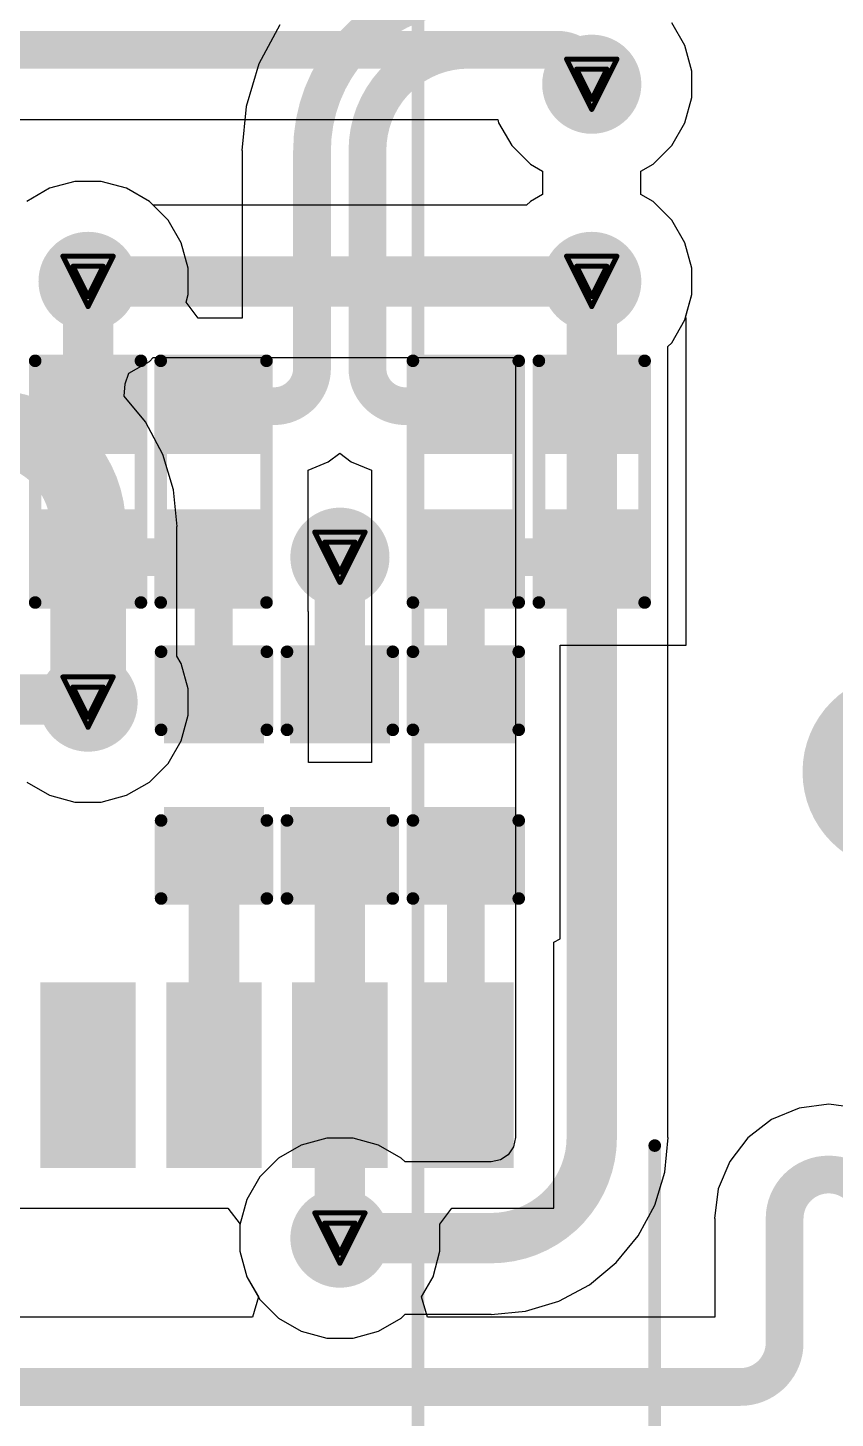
# Model space of a CAD drawing. Header units: inches. Extents: x 0 to 11.4, y 0 to 6.8.
# Drawn here: x 4.102 to 4.423, y 2.558 to 3.111 of the extents above; entities that cross this region are included whole.
import ezdxf

# ---------------------------------------------------------------- set-up
doc = ezdxf.new("R2010")
doc.units = ezdxf.units.IN
doc.header["$MEASUREMENT"] = 0
for name, color, linetype in [('Bottom Layer', 5, 'Continuous'), ('Bottom Overlay', 54, 'Continuous'), ('Bottom Paste', 16, 'Continuous'), ('Bottom Solder', 6, 'Continuous'), ('Drill Drawing', 1, 'Continuous'), ('Multi-Layer', 9, 'Continuous'), ('Top Layer', 1, 'Continuous'), ('Top Overlay', 2, 'Continuous'), ('Top Solder', 216, 'Continuous'), ('Via Holes', 16, 'Continuous')]:
    doc.layers.add(name, color=color, linetype=linetype)

# ---------------------------------------------------------------- blocks, each defined once
blk = doc.blocks.new('H1102NLT_B_2')
at = {"layer": 'Bottom Layer'}
for points in [[(-0.20079, 0.18996), (-0.13504, 0.18996), (-0.13504, 0.16004), (-0.20079, 0.16004)], [(0.20079, 0.16004), (0.13504, 0.16004), (0.13504, 0.18996), (0.20079, 0.18996)], [(-0.20079, 0.13996), (-0.13504, 0.13996), (-0.13504, 0.11004), (-0.20079, 0.11004)], [(0.20079, 0.11004), (0.13504, 0.11004), (0.13504, 0.13996), (0.20079, 0.13996)], [(-0.20079, 0.08996), (-0.13504, 0.08996), (-0.13504, 0.06004), (-0.20079, 0.06004)], [(0.20079, 0.06004), (0.13504, 0.06004), (0.13504, 0.08996), (0.20079, 0.08996)], [(-0.20079, 0.03996), (-0.13504, 0.03996), (-0.13504, 0.01004), (-0.20079, 0.01004)], [(0.20079, 0.01004), (0.13504, 0.01004), (0.13504, 0.03996), (0.20079, 0.03996)], [(-0.20079, -0.01004), (-0.13504, -0.01004), (-0.13504, -0.03996), (-0.20079, -0.03996)], [(0.20079, -0.03996), (0.13504, -0.03996), (0.13504, -0.01004), (0.20079, -0.01004)], [(-0.20079, -0.06004), (-0.13504, -0.06004), (-0.13504, -0.08996), (-0.20079, -0.08996)], [(0.20079, -0.08996), (0.13504, -0.08996), (0.13504, -0.06004), (0.20079, -0.06004)], [(-0.20079, -0.11004), (-0.13504, -0.11004), (-0.13504, -0.13996), (-0.20079, -0.13996)], [(0.20079, -0.13996), (0.13504, -0.13996), (0.13504, -0.11004), (0.20079, -0.11004)], [(-0.20079, -0.16004), (-0.13504, -0.16004), (-0.13504, -0.18996), (-0.20079, -0.18996)], [(0.20079, -0.18996), (0.13504, -0.18996), (0.13504, -0.16004), (0.20079, -0.16004)]]:
    blk.add_hatch(color=5, dxfattribs=at).paths.add_polyline_path(points)
at = {"layer": 'Bottom Overlay'}
blk.add_hatch(color=54, dxfattribs=at).paths.add_polyline_path([(-0.127, -0.193), (-0.095, -0.193), (-0.095, -0.161), (-0.127, -0.161)])
at = {"layer": 'Bottom Paste'}
for points in [[(-0.20079, 0.18996), (-0.13504, 0.18996), (-0.13504, 0.16004), (-0.20079, 0.16004)], [(0.20079, 0.16004), (0.13504, 0.16004), (0.13504, 0.18996), (0.20079, 0.18996)], [(-0.20079, 0.13996), (-0.13504, 0.13996), (-0.13504, 0.11004), (-0.20079, 0.11004)], [(0.20079, 0.11004), (0.13504, 0.11004), (0.13504, 0.13996), (0.20079, 0.13996)], [(-0.20079, 0.08996), (-0.13504, 0.08996), (-0.13504, 0.06004), (-0.20079, 0.06004)], [(0.20079, 0.06004), (0.13504, 0.06004), (0.13504, 0.08996), (0.20079, 0.08996)], [(-0.20079, 0.03996), (-0.13504, 0.03996), (-0.13504, 0.01004), (-0.20079, 0.01004)], [(0.20079, 0.01004), (0.13504, 0.01004), (0.13504, 0.03996), (0.20079, 0.03996)], [(-0.20079, -0.01004), (-0.13504, -0.01004), (-0.13504, -0.03996), (-0.20079, -0.03996)], [(0.20079, -0.03996), (0.13504, -0.03996), (0.13504, -0.01004), (0.20079, -0.01004)], [(-0.20079, -0.06004), (-0.13504, -0.06004), (-0.13504, -0.08996), (-0.20079, -0.08996)], [(0.20079, -0.08996), (0.13504, -0.08996), (0.13504, -0.06004), (0.20079, -0.06004)], [(-0.20079, -0.11004), (-0.13504, -0.11004), (-0.13504, -0.13996), (-0.20079, -0.13996)], [(0.20079, -0.13996), (0.13504, -0.13996), (0.13504, -0.11004), (0.20079, -0.11004)], [(-0.20079, -0.16004), (-0.13504, -0.16004), (-0.13504, -0.18996), (-0.20079, -0.18996)], [(0.20079, -0.18996), (0.13504, -0.18996), (0.13504, -0.16004), (0.20079, -0.16004)]]:
    blk.add_hatch(color=16, dxfattribs=at).paths.add_polyline_path(points)
at = {"layer": 'Bottom Solder'}
for points in [[(-0.20479, 0.19396), (-0.13104, 0.19396), (-0.13104, 0.15604), (-0.20479, 0.15604)], [(0.20479, 0.15604), (0.13104, 0.15604), (0.13104, 0.19396), (0.20479, 0.19396)], [(-0.20479, 0.14396), (-0.13104, 0.14396), (-0.13104, 0.10604), (-0.20479, 0.10604)], [(0.20479, 0.10604), (0.13104, 0.10604), (0.13104, 0.14396), (0.20479, 0.14396)], [(-0.20479, 0.09396), (-0.13104, 0.09396), (-0.13104, 0.05604), (-0.20479, 0.05604)], [(0.20479, 0.05604), (0.13104, 0.05604), (0.13104, 0.09396), (0.20479, 0.09396)], [(-0.20479, 0.04396), (-0.13104, 0.04396), (-0.13104, 0.00604), (-0.20479, 0.00604)], [(0.20479, 0.00604), (0.13104, 0.00604), (0.13104, 0.04396), (0.20479, 0.04396)], [(-0.20479, -0.00604), (-0.13104, -0.00604), (-0.13104, -0.04396), (-0.20479, -0.04396)], [(0.20479, -0.04396), (0.13104, -0.04396), (0.13104, -0.00604), (0.20479, -0.00604)], [(-0.20479, -0.05604), (-0.13104, -0.05604), (-0.13104, -0.09396), (-0.20479, -0.09396)], [(0.20479, -0.09396), (0.13104, -0.09396), (0.13104, -0.05604), (0.20479, -0.05604)], [(-0.20479, -0.10604), (-0.13104, -0.10604), (-0.13104, -0.14396), (-0.20479, -0.14396)], [(0.20479, -0.14396), (0.13104, -0.14396), (0.13104, -0.10604), (0.20479, -0.10604)], [(-0.20479, -0.15604), (-0.13104, -0.15604), (-0.13104, -0.19396), (-0.20479, -0.19396)], [(0.20479, -0.19396), (0.13104, -0.19396), (0.13104, -0.15604), (0.20479, -0.15604)]]:
    blk.add_hatch(color=6, dxfattribs=at).paths.add_polyline_path(points)
at = {"layer": 'Bottom Overlay'}
for points, const_width in [([(0.13996, 0.25), (-0.13996, 0.25)], 0.005), ([(-0.21091, -0.176), (-0.21591, -0.171)], 0.01), ([(-0.21591, -0.181), (-0.21591, -0.171)], 0.01), ([(-0.21591, -0.181), (-0.21091, -0.176)], 0.01), ([(0.13996, -0.25), (-0.13996, -0.25)], 0.005)]:
    blk.add_lwpolyline(points, dxfattribs=dict(at, const_width=const_width))
for points, const_width in [([(-0.14121, 0.25, 1), (-0.13871, 0.25, 1)], 0.0025), ([(0.13871, 0.25, 1), (0.14121, 0.25, 1)], 0.0025), ([(-0.21841, -0.171, 1), (-0.21341, -0.171, 1)], 0.005), ([(-0.21841, -0.171, 1), (-0.21341, -0.171, 1)], 0.005), ([(-0.21341, -0.176, 1), (-0.20841, -0.176, 1)], 0.005), ([(-0.21341, -0.176, 1), (-0.20841, -0.176, 1)], 0.005), ([(-0.21841, -0.181, 1), (-0.21341, -0.181, 1)], 0.005), ([(-0.21841, -0.181, 1), (-0.21341, -0.181, 1)], 0.005), ([(-0.14121, -0.25, 1), (-0.13871, -0.25, 1)], 0.0025), ([(0.13871, -0.25, 1), (0.14121, -0.25, 1)], 0.0025)]:
    blk.add_lwpolyline(points, format="xyb", close=True, dxfattribs=dict(at, const_width=const_width))
blk = doc.blocks.new('R___0603_B_6')
at = {"layer": 'Bottom Layer'}
for points in [[(-0.045, -0.0175), (-0.045, 0.0175), (-0.015, 0.0175), (-0.015, -0.0175)], [(0.015, -0.0175), (0.015, 0.0175), (0.045, 0.0175), (0.045, -0.0175)]]:
    blk.add_hatch(color=5, dxfattribs=at).paths.add_polyline_path(points)
at = {"layer": 'Bottom Paste'}
for points in [[(-0.045, -0.0175), (-0.045, 0.0175), (-0.015, 0.0175), (-0.015, -0.0175)], [(0.015, -0.0175), (0.015, 0.0175), (0.045, 0.0175), (0.045, -0.0175)]]:
    blk.add_hatch(color=16, dxfattribs=at).paths.add_polyline_path(points)
at = {"layer": 'Bottom Solder'}
for points in [[(-0.049, -0.0215), (-0.049, 0.0215), (-0.011, 0.0215), (-0.011, -0.0215)], [(0.011, -0.0215), (0.011, 0.0215), (0.049, 0.0215), (0.049, -0.0215)]]:
    blk.add_hatch(color=6, dxfattribs=at).paths.add_polyline_path(points)
at = {"layer": 'Bottom Overlay', "const_width": 0.005}
for points in [[(-0.048, 0.021), (0.048, 0.021)], [(-0.048, 0.021), (-0.048, -0.021)], [(0.048, 0.021), (0.048, -0.021)], [(-0.048, -0.021), (0.048, -0.021)]]:
    blk.add_lwpolyline(points, dxfattribs=at)
at = {"layer": 'Bottom Overlay', "const_width": 0.0025}
for points in [[(-0.04925, 0.021, 1), (-0.04675, 0.021, 1)], [(-0.04925, 0.021, 1), (-0.04675, 0.021, 1)], [(0.04675, 0.021, 1), (0.04925, 0.021, 1)], [(0.04675, 0.021, 1), (0.04925, 0.021, 1)], [(-0.04925, -0.021, 1), (-0.04675, -0.021, 1)], [(-0.04925, -0.021, 1), (-0.04675, -0.021, 1)], [(0.04675, -0.021, 1), (0.04925, -0.021, 1)], [(0.04675, -0.021, 1), (0.04925, -0.021, 1)]]:
    blk.add_lwpolyline(points, format="xyb", close=True, dxfattribs=at)
blk = doc.blocks.new('R___0603_B_7')
at = {"layer": 'Bottom Layer'}
for points in [[(-0.045, -0.0175), (-0.045, 0.0175), (-0.015, 0.0175), (-0.015, -0.0175)], [(0.015, -0.0175), (0.015, 0.0175), (0.045, 0.0175), (0.045, -0.0175)]]:
    blk.add_hatch(color=5, dxfattribs=at).paths.add_polyline_path(points)
at = {"layer": 'Bottom Paste'}
for points in [[(-0.045, -0.0175), (-0.045, 0.0175), (-0.015, 0.0175), (-0.015, -0.0175)], [(0.015, -0.0175), (0.015, 0.0175), (0.045, 0.0175), (0.045, -0.0175)]]:
    blk.add_hatch(color=16, dxfattribs=at).paths.add_polyline_path(points)
at = {"layer": 'Bottom Solder'}
for points in [[(-0.049, -0.0215), (-0.049, 0.0215), (-0.011, 0.0215), (-0.011, -0.0215)], [(0.011, -0.0215), (0.011, 0.0215), (0.049, 0.0215), (0.049, -0.0215)]]:
    blk.add_hatch(color=6, dxfattribs=at).paths.add_polyline_path(points)
at = {"layer": 'Bottom Overlay', "const_width": 0.005}
for points in [[(-0.048, 0.021), (0.048, 0.021)], [(-0.048, 0.021), (-0.048, -0.021)], [(0.048, 0.021), (0.048, -0.021)], [(-0.048, -0.021), (0.048, -0.021)]]:
    blk.add_lwpolyline(points, dxfattribs=at)
at = {"layer": 'Bottom Overlay', "const_width": 0.0025}
for points in [[(-0.04925, 0.021, 1), (-0.04675, 0.021, 1)], [(-0.04925, 0.021, 1), (-0.04675, 0.021, 1)], [(0.04675, 0.021, 1), (0.04925, 0.021, 1)], [(0.04675, 0.021, 1), (0.04925, 0.021, 1)], [(-0.04925, -0.021, 1), (-0.04675, -0.021, 1)], [(-0.04925, -0.021, 1), (-0.04675, -0.021, 1)], [(0.04675, -0.021, 1), (0.04925, -0.021, 1)], [(0.04675, -0.021, 1), (0.04925, -0.021, 1)]]:
    blk.add_lwpolyline(points, format="xyb", close=True, dxfattribs=at)
blk = doc.blocks.new('R___0603_B_8')
at = {"layer": 'Bottom Layer'}
for points in [[(-0.045, -0.0175), (-0.045, 0.0175), (-0.015, 0.0175), (-0.015, -0.0175)], [(0.015, -0.0175), (0.015, 0.0175), (0.045, 0.0175), (0.045, -0.0175)]]:
    blk.add_hatch(color=5, dxfattribs=at).paths.add_polyline_path(points)
at = {"layer": 'Bottom Paste'}
for points in [[(-0.045, -0.0175), (-0.045, 0.0175), (-0.015, 0.0175), (-0.015, -0.0175)], [(0.015, -0.0175), (0.015, 0.0175), (0.045, 0.0175), (0.045, -0.0175)]]:
    blk.add_hatch(color=16, dxfattribs=at).paths.add_polyline_path(points)
at = {"layer": 'Bottom Solder'}
for points in [[(-0.049, -0.0215), (-0.049, 0.0215), (-0.011, 0.0215), (-0.011, -0.0215)], [(0.011, -0.0215), (0.011, 0.0215), (0.049, 0.0215), (0.049, -0.0215)]]:
    blk.add_hatch(color=6, dxfattribs=at).paths.add_polyline_path(points)
at = {"layer": 'Bottom Overlay', "const_width": 0.005}
for points in [[(0.048, 0.021), (-0.048, 0.021)], [(-0.048, -0.021), (-0.048, 0.021)], [(0.048, -0.021), (0.048, 0.021)], [(0.048, -0.021), (-0.048, -0.021)]]:
    blk.add_lwpolyline(points, dxfattribs=at)
at = {"layer": 'Bottom Overlay', "const_width": 0.0025}
for points in [[(-0.04925, 0.021, 1), (-0.04675, 0.021, 1)], [(-0.04925, 0.021, 1), (-0.04675, 0.021, 1)], [(0.04675, 0.021, 1), (0.04925, 0.021, 1)], [(0.04675, 0.021, 1), (0.04925, 0.021, 1)], [(-0.04925, -0.021, 1), (-0.04675, -0.021, 1)], [(-0.04925, -0.021, 1), (-0.04675, -0.021, 1)], [(0.04675, -0.021, 1), (0.04925, -0.021, 1)], [(0.04675, -0.021, 1), (0.04925, -0.021, 1)]]:
    blk.add_lwpolyline(points, format="xyb", close=True, dxfattribs=at)
blk = doc.blocks.new('R___0603_B_11')
at = {"layer": 'Bottom Layer'}
for points in [[(-0.045, -0.0175), (-0.045, 0.0175), (-0.015, 0.0175), (-0.015, -0.0175)], [(0.015, -0.0175), (0.015, 0.0175), (0.045, 0.0175), (0.045, -0.0175)]]:
    blk.add_hatch(color=5, dxfattribs=at).paths.add_polyline_path(points)
at = {"layer": 'Bottom Paste'}
for points in [[(-0.045, -0.0175), (-0.045, 0.0175), (-0.015, 0.0175), (-0.015, -0.0175)], [(0.015, -0.0175), (0.015, 0.0175), (0.045, 0.0175), (0.045, -0.0175)]]:
    blk.add_hatch(color=16, dxfattribs=at).paths.add_polyline_path(points)
at = {"layer": 'Bottom Solder'}
for points in [[(-0.049, -0.0215), (-0.049, 0.0215), (-0.011, 0.0215), (-0.011, -0.0215)], [(0.011, -0.0215), (0.011, 0.0215), (0.049, 0.0215), (0.049, -0.0215)]]:
    blk.add_hatch(color=6, dxfattribs=at).paths.add_polyline_path(points)
at = {"layer": 'Bottom Overlay', "const_width": 0.005}
for points in [[(0.048, 0.021), (-0.048, 0.021)], [(-0.048, -0.021), (-0.048, 0.021)], [(0.048, -0.021), (0.048, 0.021)], [(0.048, -0.021), (-0.048, -0.021)]]:
    blk.add_lwpolyline(points, dxfattribs=at)
at = {"layer": 'Bottom Overlay', "const_width": 0.0025}
for points in [[(-0.04925, 0.021, 1), (-0.04675, 0.021, 1)], [(-0.04925, 0.021, 1), (-0.04675, 0.021, 1)], [(0.04675, 0.021, 1), (0.04925, 0.021, 1)], [(0.04675, 0.021, 1), (0.04925, 0.021, 1)], [(-0.04925, -0.021, 1), (-0.04675, -0.021, 1)], [(-0.04925, -0.021, 1), (-0.04675, -0.021, 1)], [(0.04675, -0.021, 1), (0.04925, -0.021, 1)], [(0.04675, -0.021, 1), (0.04925, -0.021, 1)]]:
    blk.add_lwpolyline(points, format="xyb", close=True, dxfattribs=at)
blk = doc.blocks.new('C___0603_B_32')
at = {"layer": 'Bottom Layer'}
for points in [[(-0.045, -0.0175), (-0.045, 0.0175), (-0.015, 0.0175), (-0.015, -0.0175)], [(0.015, -0.0175), (0.015, 0.0175), (0.045, 0.0175), (0.045, -0.0175)]]:
    blk.add_hatch(color=5, dxfattribs=at).paths.add_polyline_path(points)
at = {"layer": 'Bottom Paste'}
for points in [[(-0.045, -0.0175), (-0.045, 0.0175), (-0.015, 0.0175), (-0.015, -0.0175)], [(0.015, -0.0175), (0.015, 0.0175), (0.045, 0.0175), (0.045, -0.0175)]]:
    blk.add_hatch(color=16, dxfattribs=at).paths.add_polyline_path(points)
at = {"layer": 'Bottom Solder'}
for points in [[(-0.04736, -0.01986), (-0.04736, 0.01986), (-0.01264, 0.01986), (-0.01264, -0.01986)], [(0.01264, -0.01986), (0.01264, 0.01986), (0.04736, 0.01986), (0.04736, -0.01986)]]:
    blk.add_hatch(color=6, dxfattribs=at).paths.add_polyline_path(points)
at = {"layer": 'Bottom Overlay', "const_width": 0.005}
for points in [[(-0.049, -0.021), (-0.049, 0.021)], [(-0.018, 0.021), (-0.049, 0.021)], [(0.049, 0.021), (0.018, 0.021)], [(0.049, -0.021), (0.049, 0.021)], [(-0.018, -0.021), (-0.049, -0.021)], [(0.049, -0.021), (0.018, -0.021)]]:
    blk.add_lwpolyline(points, dxfattribs=at)
at = {"layer": 'Bottom Overlay', "const_width": 0.0025}
for points in [[(-0.05025, 0.021, 1), (-0.04775, 0.021, 1)], [(-0.05025, 0.021, 1), (-0.04775, 0.021, 1)], [(-0.01925, 0.021, 1), (-0.01675, 0.021, 1)], [(0.01675, 0.021, 1), (0.01925, 0.021, 1)], [(0.04775, 0.021, 1), (0.05025, 0.021, 1)], [(0.04775, 0.021, 1), (0.05025, 0.021, 1)], [(-0.05025, -0.021, 1), (-0.04775, -0.021, 1)], [(-0.05025, -0.021, 1), (-0.04775, -0.021, 1)], [(-0.01925, -0.021, 1), (-0.01675, -0.021, 1)], [(0.01675, -0.021, 1), (0.01925, -0.021, 1)], [(0.04775, -0.021, 1), (0.05025, -0.021, 1)], [(0.04775, -0.021, 1), (0.05025, -0.021, 1)]]:
    blk.add_lwpolyline(points, format="xyb", close=True, dxfattribs=at)
blk = doc.blocks.new('C___0603_B_34')
at = {"layer": 'Bottom Layer'}
for points in [[(-0.045, -0.0175), (-0.045, 0.0175), (-0.015, 0.0175), (-0.015, -0.0175)], [(0.015, -0.0175), (0.015, 0.0175), (0.045, 0.0175), (0.045, -0.0175)]]:
    blk.add_hatch(color=5, dxfattribs=at).paths.add_polyline_path(points)
at = {"layer": 'Bottom Paste'}
for points in [[(-0.045, -0.0175), (-0.045, 0.0175), (-0.015, 0.0175), (-0.015, -0.0175)], [(0.015, -0.0175), (0.015, 0.0175), (0.045, 0.0175), (0.045, -0.0175)]]:
    blk.add_hatch(color=16, dxfattribs=at).paths.add_polyline_path(points)
at = {"layer": 'Bottom Solder'}
for points in [[(-0.04736, -0.01986), (-0.04736, 0.01986), (-0.01264, 0.01986), (-0.01264, -0.01986)], [(0.01264, -0.01986), (0.01264, 0.01986), (0.04736, 0.01986), (0.04736, -0.01986)]]:
    blk.add_hatch(color=6, dxfattribs=at).paths.add_polyline_path(points)
at = {"layer": 'Bottom Overlay', "const_width": 0.005}
for points in [[(-0.049, -0.021), (-0.049, 0.021)], [(-0.018, 0.021), (-0.049, 0.021)], [(0.049, 0.021), (0.018, 0.021)], [(0.049, -0.021), (0.049, 0.021)], [(-0.018, -0.021), (-0.049, -0.021)], [(0.049, -0.021), (0.018, -0.021)]]:
    blk.add_lwpolyline(points, dxfattribs=at)
at = {"layer": 'Bottom Overlay', "const_width": 0.0025}
for points in [[(-0.05025, 0.021, 1), (-0.04775, 0.021, 1)], [(-0.05025, 0.021, 1), (-0.04775, 0.021, 1)], [(-0.01925, 0.021, 1), (-0.01675, 0.021, 1)], [(0.01675, 0.021, 1), (0.01925, 0.021, 1)], [(0.04775, 0.021, 1), (0.05025, 0.021, 1)], [(0.04775, 0.021, 1), (0.05025, 0.021, 1)], [(-0.05025, -0.021, 1), (-0.04775, -0.021, 1)], [(-0.05025, -0.021, 1), (-0.04775, -0.021, 1)], [(-0.01925, -0.021, 1), (-0.01675, -0.021, 1)], [(0.01675, -0.021, 1), (0.01925, -0.021, 1)], [(0.04775, -0.021, 1), (0.05025, -0.021, 1)], [(0.04775, -0.021, 1), (0.05025, -0.021, 1)]]:
    blk.add_lwpolyline(points, format="xyb", close=True, dxfattribs=at)
blk = doc.blocks.new('C___0603_B_35')
at = {"layer": 'Bottom Layer'}
for points in [[(-0.045, -0.0175), (-0.045, 0.0175), (-0.015, 0.0175), (-0.015, -0.0175)], [(0.015, -0.0175), (0.015, 0.0175), (0.045, 0.0175), (0.045, -0.0175)]]:
    blk.add_hatch(color=5, dxfattribs=at).paths.add_polyline_path(points)
at = {"layer": 'Bottom Paste'}
for points in [[(-0.045, -0.0175), (-0.045, 0.0175), (-0.015, 0.0175), (-0.015, -0.0175)], [(0.015, -0.0175), (0.015, 0.0175), (0.045, 0.0175), (0.045, -0.0175)]]:
    blk.add_hatch(color=16, dxfattribs=at).paths.add_polyline_path(points)
at = {"layer": 'Bottom Solder'}
for points in [[(-0.04736, -0.01986), (-0.04736, 0.01986), (-0.01264, 0.01986), (-0.01264, -0.01986)], [(0.01264, -0.01986), (0.01264, 0.01986), (0.04736, 0.01986), (0.04736, -0.01986)]]:
    blk.add_hatch(color=6, dxfattribs=at).paths.add_polyline_path(points)
at = {"layer": 'Bottom Overlay', "const_width": 0.005}
for points in [[(-0.049, -0.021), (-0.049, 0.021)], [(-0.018, 0.021), (-0.049, 0.021)], [(0.049, 0.021), (0.018, 0.021)], [(0.049, -0.021), (0.049, 0.021)], [(-0.018, -0.021), (-0.049, -0.021)], [(0.049, -0.021), (0.018, -0.021)]]:
    blk.add_lwpolyline(points, dxfattribs=at)
at = {"layer": 'Bottom Overlay', "const_width": 0.0025}
for points in [[(-0.05025, 0.021, 1), (-0.04775, 0.021, 1)], [(-0.05025, 0.021, 1), (-0.04775, 0.021, 1)], [(-0.01925, 0.021, 1), (-0.01675, 0.021, 1)], [(0.01675, 0.021, 1), (0.01925, 0.021, 1)], [(0.04775, 0.021, 1), (0.05025, 0.021, 1)], [(0.04775, 0.021, 1), (0.05025, 0.021, 1)], [(-0.05025, -0.021, 1), (-0.04775, -0.021, 1)], [(-0.05025, -0.021, 1), (-0.04775, -0.021, 1)], [(-0.01925, -0.021, 1), (-0.01675, -0.021, 1)], [(0.01675, -0.021, 1), (0.01925, -0.021, 1)], [(0.04775, -0.021, 1), (0.05025, -0.021, 1)], [(0.04775, -0.021, 1), (0.05025, -0.021, 1)]]:
    blk.add_lwpolyline(points, format="xyb", close=True, dxfattribs=at)
blk = doc.blocks.new('NE8FBV_C5_LED_56')
at = {"layer": 'Bottom Layer'}
h = blk.add_hatch(color=5, dxfattribs=at)
edge = h.paths.add_edge_path()
edge.add_arc((-0.2878, -0.10354), 0.03543, 0, 360)
at = {"layer": 'Bottom Solder'}
h = blk.add_hatch(color=6, dxfattribs=at)
edge = h.paths.add_edge_path()
edge.add_arc((-0.2878, -0.10354), 0.03943, 0, 360)
at = {"layer": 'Multi-Layer'}
h = blk.add_hatch(color=9, dxfattribs=at)
edge = h.paths.add_edge_path()
edge.add_arc((-0.2878, -0.10354), 0.03543, 0, 360)
at = {"layer": 'Top Layer'}
h = blk.add_hatch(color=1, dxfattribs=at)
edge = h.paths.add_edge_path()
edge.add_arc((-0.2878, -0.10354), 0.03543, 0, 360)
at = {"layer": 'Top Solder'}
h = blk.add_hatch(color=216, dxfattribs=at)
edge = h.paths.add_edge_path()
edge.add_arc((-0.2878, -0.10354), 0.03943, 0, 360)
at = {"layer": 'Top Overlay', "const_width": 0.005}
blk.add_lwpolyline([(-0.47992, -0.65472), (-0.47992, 0.552)], dxfattribs=at)

msp = doc.modelspace()

# ---------------------------------------------------------------- hatches: boundary and pattern name
at = {"layer": 'Bottom Layer'}
h = msp.add_hatch(color=5, dxfattribs=at)
edge = h.paths.add_edge_path()
edge.add_arc((4.3261, 3.08831), 0.01969, 0, 360)
h = msp.add_hatch(color=5, dxfattribs=at)
edge = h.paths.add_edge_path()
edge.add_arc((4.1261, 3.01), 0.01969, 0, 360)
h = msp.add_hatch(color=5, dxfattribs=at)
edge = h.paths.add_edge_path()
edge.add_arc((4.3261, 3.01), 0.01969, 0, 360)
h = msp.add_hatch(color=5, dxfattribs=at)
edge = h.paths.add_edge_path()
edge.add_arc((4.2261, 2.90045), 0.01969, 0, 360)
h = msp.add_hatch(color=5, dxfattribs=at)
edge = h.paths.add_edge_path()
edge.add_arc((4.1261, 2.84289), 0.01969, 0, 360)
h = msp.add_hatch(color=5, dxfattribs=at)
edge = h.paths.add_edge_path()
edge.add_arc((4.2261, 2.63), 0.01969, 0, 360)
at = {"layer": 'Top Layer'}
h = msp.add_hatch(color=1, dxfattribs=at)
edge = h.paths.add_edge_path()
edge.add_arc((4.3261, 3.08831), 0.01969, 0, 360)
h = msp.add_hatch(color=1, dxfattribs=at)
edge = h.paths.add_edge_path()
edge.add_arc((4.1261, 3.01), 0.01969, 0, 360)
h = msp.add_hatch(color=1, dxfattribs=at)
edge = h.paths.add_edge_path()
edge.add_arc((4.3261, 3.01), 0.01969, 0, 360)
h = msp.add_hatch(color=1, dxfattribs=at)
edge = h.paths.add_edge_path()
edge.add_arc((4.2261, 2.90045), 0.01969, 0, 360)
h = msp.add_hatch(color=1, dxfattribs=at)
edge = h.paths.add_edge_path()
edge.add_arc((4.1261, 2.84289), 0.01969, 0, 360)
h = msp.add_hatch(color=1, dxfattribs=at)
edge = h.paths.add_edge_path()
edge.add_arc((4.2261, 2.63), 0.01969, 0, 360)
at = {"layer": 'Via Holes'}
h = msp.add_hatch(color=7, dxfattribs=at)
edge = h.paths.add_edge_path()
edge.add_arc((4.3261, 3.08831), 0.01181, 0, 360)
h = msp.add_hatch(color=7, dxfattribs=at)
edge = h.paths.add_edge_path()
edge.add_arc((4.1261, 3.01), 0.01181, 0, 360)
h = msp.add_hatch(color=7, dxfattribs=at)
edge = h.paths.add_edge_path()
edge.add_arc((4.3261, 3.01), 0.01181, 0, 360)
h = msp.add_hatch(color=7, dxfattribs=at)
edge = h.paths.add_edge_path()
edge.add_arc((4.2261, 2.90045), 0.01181, 0, 360)
h = msp.add_hatch(color=7, dxfattribs=at)
edge = h.paths.add_edge_path()
edge.add_arc((4.1261, 2.84289), 0.01181, 0, 360)
h = msp.add_hatch(color=7, dxfattribs=at)
edge = h.paths.add_edge_path()
edge.add_arc((4.2261, 2.63), 0.01181, 0, 360)

# ---------------------------------------------------------------- linework, layer by layer
at = {"layer": 'Bottom Layer'}
for p, q in [((4.20226, 3.11193), (4.19395, 3.09637)), ((4.36308, 3.10363), (4.35786, 3.11268)), ((4.36579, 3.09354), (4.36308, 3.10363)), ((4.19395, 3.09637), (4.18882, 3.07949)), ((4.36579, 3.08309), (4.36579, 3.09354)), ((4.36308, 3.073), (4.36579, 3.08309)), ((4.18882, 3.07949), (4.18709, 3.06193)), ((4.35786, 3.06395), (4.36308, 3.073)), ((4.18709, 3.06193), (4.18729, 3.06193)), ((4.18729, 3.06193), (4.18729, 2.99545)), ((4.35047, 3.05656), (4.35786, 3.06395)), ((4.34565, 3.05378), (4.35047, 3.05656)), ((4.12088, 3.04969), (4.11078, 3.04698)), ((4.13133, 3.04969), (4.12088, 3.04969)), ((4.14142, 3.04698), (4.13133, 3.04969)), ((4.34565, 3.04454), (4.34565, 3.05378)), ((4.11078, 3.04698), (4.10173, 3.04176)), ((4.15047, 3.04176), (4.14142, 3.04698)), ((4.35047, 3.04176), (4.34565, 3.04454)), ((4.15786, 3.03437), (4.15047, 3.04176)), ((4.35786, 3.03437), (4.35047, 3.04176)), ((4.16308, 3.02532), (4.15786, 3.03437)), ((4.36308, 3.02532), (4.35786, 3.03437)), ((4.16579, 3.01522), (4.16308, 3.02532)), ((4.36579, 3.01522), (4.36308, 3.02532)), ((4.16579, 3.00478), (4.16579, 3.01522)), ((4.36579, 3.00478), (4.36579, 3.01522)), ((4.16499, 3.0018), (4.16579, 3.00478)), ((4.36337, 2.99575), (4.36579, 3.00478)), ((4.16986, 2.99545), (4.16499, 3.0018)), ((4.18729, 2.99545), (4.16986, 2.99545)), ((4.3636, 2.99545), (4.36337, 2.99575)), ((4.3636, 2.92545), (4.3636, 2.99545)), ((4.3636, 2.99545), (4.3636, 2.99545)), ((4.21345, 2.93501), (4.22146, 2.93833)), ((4.22146, 2.93833), (4.22603, 2.94183)), ((4.22603, 2.94183), (4.23059, 2.93833)), ((4.23059, 2.93833), (4.2386, 2.93501)), ((4.21345, 2.92545), (4.21345, 2.93501)), ((4.2386, 2.93501), (4.2386, 2.92545)), ((4.21345, 2.87889), (4.21345, 2.92545)), ((4.2386, 2.92545), (4.2386, 2.86545)), ((4.3636, 2.86545), (4.3636, 2.92545)), ((4.2136, 2.87889), (4.21345, 2.87889)), ((4.2136, 2.81889), (4.2136, 2.87889)), ((4.2386, 2.86545), (4.2386, 2.81889)), ((4.3136, 2.80889), (4.3136, 2.86545)), ((4.3136, 2.86545), (4.3636, 2.86545)), ((4.2386, 2.81889), (4.2136, 2.81889)), ((4.3136, 2.74889), (4.3136, 2.80889)), ((4.31106, 2.74759), (4.3136, 2.74889)), ((4.31106, 2.64184), (4.31106, 2.74759)), ((4.40842, 2.68161), (4.39747, 2.67708)), ((4.42017, 2.68316), (4.40842, 2.68161)), ((4.43191, 2.68161), (4.42017, 2.68316)), ((4.39747, 2.67708), (4.38807, 2.66987)), ((4.38807, 2.66987), (4.38086, 2.66047)), ((4.38086, 2.66047), (4.37633, 2.64952)), ((4.37633, 2.64952), (4.37478, 2.63777)), ((4.00628, 2.64184), (4.18162, 2.64184)), ((4.18162, 2.64184), (4.18649, 2.6355)), ((4.26571, 2.6355), (4.27058, 2.64184)), ((4.27058, 2.64184), (4.31106, 2.64184)), ((4.18649, 2.6355), (4.18642, 2.63522)), ((4.18642, 2.63522), (4.18642, 2.62478)), ((4.26579, 2.63522), (4.26571, 2.6355)), ((4.26579, 2.62478), (4.26579, 2.63522)), ((4.37478, 2.63777), (4.37493, 2.63777)), ((4.37493, 2.63777), (4.37493, 2.59863)), ((4.18642, 2.62478), (4.18912, 2.61468)), ((4.26308, 2.61468), (4.26579, 2.62478)), ((4.18912, 2.61468), (4.19377, 2.60663)), ((4.25843, 2.60663), (4.26308, 2.61468)), ((4.19377, 2.60663), (4.19133, 2.59863)), ((4.26087, 2.59863), (4.25843, 2.60663)), ((4.19133, 2.59863), (4.02419, 2.59863)), ((4.37493, 2.59863), (4.26087, 2.59863))]:
    msp.add_line(p, q, dxfattribs=at)
at = {"layer": 'Bottom Layer', "const_width": 0.015}
for points in [[(4.21503, 3.06193, -0.414214), (4.2771, 3.124)], [(4.23703, 3.06193, -0.414214), (4.2771, 3.102)], [(4.31242, 3.102, -0.414214), (4.3261, 3.08831)], [(4.21503, 2.97545, -0.414214), (4.20003, 2.96045)], [(4.25203, 2.96045, -0.414214), (4.23703, 2.97545)], [(4.40267, 2.63777, -1), (4.43767, 2.63777)], [(4.40267, 2.58839, -0.414214), (4.38517, 2.57089)]]:
    msp.add_lwpolyline(points, format="xyb", dxfattribs=at)
at = {"layer": 'Bottom Layer'}
for points, const_width in [([(4.2771, 3.102), (4.31242, 3.102)], 0.015), ([(4.21503, 2.97545), (4.21503, 3.06193)], 0.015), ([(4.23703, 2.97545), (4.23703, 3.06193)], 0.015), ([(4.1261, 2.96045), (4.1261, 3.01)], 0.02), ([(4.3261, 2.96045), (4.3261, 3.01)], 0.02), ([(4.17595, 2.96045), (4.20003, 2.96045)], 0.015), ([(4.25203, 2.96045), (4.2761, 2.96045)], 0.015), ([(4.2261, 2.84543), (4.2261, 2.90045)], 0.02), ([(4.1261, 2.90045), (4.17595, 2.90045)], 0.015), ([(4.2761, 2.90045), (4.3261, 2.90045)], 0.015), ([(4.17595, 2.84389), (4.17595, 2.89045)], 0.015), ([(4.2761, 2.84389), (4.2761, 2.89045)], 0.015), ([(4.0761, 2.84389), (4.1251, 2.84389)], 0.02), ([(4.17595, 2.84389), (4.1761, 2.84389)], 0.015), ([(4.1761, 2.69472), (4.1761, 2.78389)], 0.02), ([(4.2261, 2.69472), (4.2261, 2.78389)], 0.02), ([(4.2761, 2.69472), (4.2761, 2.78389)], 0.015), ([(4.2261, 2.63), (4.2261, 2.69472)], 0.02), ([(4.40267, 2.58839), (4.40267, 2.63777)], 0.015), ([(4.02419, 2.57089), (4.37767, 2.57089)], 0.015), ([(4.37767, 2.57089), (4.38517, 2.57089)], 0.015)]:
    msp.add_lwpolyline(points, dxfattribs=dict(at, const_width=const_width))
for points, const_width in [([(4.27335, 3.102, 1), (4.28085, 3.102, 1)], 0.0075), ([(4.27335, 3.102, 1), (4.28085, 3.102, 1)], 0.0075), ([(4.30867, 3.102, 1), (4.31617, 3.102, 1)], 0.0075), ([(4.30867, 3.102, 1), (4.31617, 3.102, 1)], 0.0075), ([(4.32235, 3.08831, 1), (4.32985, 3.08831, 1)], 0.0075), ([(4.21128, 3.06193, 1), (4.21878, 3.06193, 1)], 0.0075), ([(4.21128, 3.06193, 1), (4.21878, 3.06193, 1)], 0.0075), ([(4.23328, 3.06193, 1), (4.24078, 3.06193, 1)], 0.0075), ([(4.23328, 3.06193, 1), (4.24078, 3.06193, 1)], 0.0075), ([(4.1211, 3.01, 1), (4.1311, 3.01, 1)], 0.01), ([(4.3211, 3.01, 1), (4.3311, 3.01, 1)], 0.01), ([(4.21128, 2.97545, 1), (4.21878, 2.97545, 1)], 0.0075), ([(4.21128, 2.97545, 1), (4.21878, 2.97545, 1)], 0.0075), ([(4.23328, 2.97545, 1), (4.24078, 2.97545, 1)], 0.0075), ([(4.23328, 2.97545, 1), (4.24078, 2.97545, 1)], 0.0075), ([(4.1211, 2.96045, 1), (4.1311, 2.96045, 1)], 0.01), ([(4.1722, 2.96045, 1), (4.1797, 2.96045, 1)], 0.0075), ([(4.19628, 2.96045, 1), (4.20378, 2.96045, 1)], 0.0075), ([(4.19628, 2.96045, 1), (4.20378, 2.96045, 1)], 0.0075), ([(4.24828, 2.96045, 1), (4.25578, 2.96045, 1)], 0.0075), ([(4.24828, 2.96045, 1), (4.25578, 2.96045, 1)], 0.0075), ([(4.27235, 2.96045, 1), (4.27985, 2.96045, 1)], 0.0075), ([(4.3211, 2.96045, 1), (4.3311, 2.96045, 1)], 0.01), ([(4.2211, 2.90045, 1), (4.2311, 2.90045, 1)], 0.01), ([(4.12235, 2.90045, 1), (4.12985, 2.90045, 1)], 0.0075), ([(4.1722, 2.90045, 1), (4.1797, 2.90045, 1)], 0.0075), ([(4.27235, 2.90045, 1), (4.27985, 2.90045, 1)], 0.0075), ([(4.32235, 2.90045, 1), (4.32985, 2.90045, 1)], 0.0075), ([(4.1722, 2.89045, 1), (4.1797, 2.89045, 1)], 0.0075), ([(4.27235, 2.89045, 1), (4.27985, 2.89045, 1)], 0.0075), ([(4.2211, 2.84543, 1), (4.2311, 2.84543, 1)], 0.01), ([(4.1201, 2.84389, 1), (4.1301, 2.84389, 1)], 0.01), ([(4.1722, 2.84389, 1), (4.1797, 2.84389, 1)], 0.0075), ([(4.1722, 2.84389, 1), (4.1797, 2.84389, 1)], 0.0075), ([(4.17235, 2.84389, 1), (4.17985, 2.84389, 1)], 0.0075), ([(4.27235, 2.84389, 1), (4.27985, 2.84389, 1)], 0.0075), ([(4.1711, 2.78389, 1), (4.1811, 2.78389, 1)], 0.01), ([(4.2211, 2.78389, 1), (4.2311, 2.78389, 1)], 0.01), ([(4.27235, 2.78389, 1), (4.27985, 2.78389, 1)], 0.0075), ([(4.1711, 2.69472, 1), (4.1811, 2.69472, 1)], 0.01), ([(4.2211, 2.69472, 1), (4.2311, 2.69472, 1)], 0.01), ([(4.2211, 2.69472, 1), (4.2311, 2.69472, 1)], 0.01), ([(4.27235, 2.69472, 1), (4.27985, 2.69472, 1)], 0.0075), ([(4.39892, 2.63777, 1), (4.40642, 2.63777, 1)], 0.0075), ([(4.39892, 2.63777, 1), (4.40642, 2.63777, 1)], 0.0075), ([(4.2211, 2.63, 1), (4.2311, 2.63, 1)], 0.01), ([(4.39892, 2.58839, 1), (4.40642, 2.58839, 1)], 0.0075), ([(4.39892, 2.58839, 1), (4.40642, 2.58839, 1)], 0.0075), ([(4.37392, 2.57089, 1), (4.38142, 2.57089, 1)], 0.0075), ([(4.37392, 2.57089, 1), (4.38142, 2.57089, 1)], 0.0075), ([(4.38142, 2.57089, 1), (4.38892, 2.57089, 1)], 0.0075), ([(4.38142, 2.57089, 1), (4.38892, 2.57089, 1)], 0.0075)]:
    msp.add_lwpolyline(points, format="xyb", close=True, dxfattribs=dict(at, const_width=const_width))
at = {"layer": 'Drill Drawing', "const_width": 0.002}
for points in [[(4.3161, 3.09831), (4.3361, 3.09831)], [(4.3161, 3.09831), (4.3261, 3.07831)], [(4.3261, 3.07831), (4.3361, 3.09831)], [(4.3201, 3.09431), (4.3321, 3.09431)], [(4.3201, 3.09431), (4.3261, 3.08231)], [(4.3261, 3.08231), (4.3321, 3.09431)], [(4.1161, 3.02), (4.1361, 3.02)], [(4.1161, 3.02), (4.1261, 3)], [(4.1261, 3), (4.1361, 3.02)], [(4.3161, 3.02), (4.3361, 3.02)], [(4.3161, 3.02), (4.3261, 3)], [(4.3261, 3), (4.3361, 3.02)], [(4.1201, 3.016), (4.1321, 3.016)], [(4.1201, 3.016), (4.1261, 3.004)], [(4.1261, 3.004), (4.1321, 3.016)], [(4.3201, 3.016), (4.3321, 3.016)], [(4.3201, 3.016), (4.3261, 3.004)], [(4.3261, 3.004), (4.3321, 3.016)], [(4.2161, 2.91045), (4.2361, 2.91045)], [(4.2161, 2.91045), (4.2261, 2.89045)], [(4.2261, 2.89045), (4.2361, 2.91045)], [(4.2201, 2.90645), (4.2321, 2.90645)], [(4.2201, 2.90645), (4.2261, 2.89445)], [(4.2261, 2.89445), (4.2321, 2.90645)], [(4.1161, 2.85289), (4.1361, 2.85289)], [(4.1161, 2.85289), (4.1261, 2.83289)], [(4.1201, 2.84889), (4.1321, 2.84889)], [(4.1201, 2.84889), (4.1261, 2.83689)], [(4.1261, 2.83289), (4.1361, 2.85289)], [(4.1261, 2.83689), (4.1321, 2.84889)], [(4.2161, 2.64), (4.2361, 2.64)], [(4.2161, 2.64), (4.2261, 2.62)], [(4.2261, 2.62), (4.2361, 2.64)], [(4.2201, 2.636), (4.2321, 2.636)], [(4.2201, 2.636), (4.2261, 2.624)], [(4.2261, 2.624), (4.2321, 2.636)]]:
    msp.add_lwpolyline(points, dxfattribs=at)
at = {"layer": 'Drill Drawing', "const_width": 0.001}
for points in [[(4.3156, 3.09831, 1), (4.3166, 3.09831, 1)], [(4.3156, 3.09831, 1), (4.3166, 3.09831, 1)], [(4.3356, 3.09831, 1), (4.3366, 3.09831, 1)], [(4.3356, 3.09831, 1), (4.3366, 3.09831, 1)], [(4.3196, 3.09431, 1), (4.3206, 3.09431, 1)], [(4.3196, 3.09431, 1), (4.3206, 3.09431, 1)], [(4.3316, 3.09431, 1), (4.3326, 3.09431, 1)], [(4.3316, 3.09431, 1), (4.3326, 3.09431, 1)], [(4.3256, 3.08231, 1), (4.3266, 3.08231, 1)], [(4.3256, 3.08231, 1), (4.3266, 3.08231, 1)], [(4.3256, 3.07831, 1), (4.3266, 3.07831, 1)], [(4.3256, 3.07831, 1), (4.3266, 3.07831, 1)], [(4.1156, 3.02, 1), (4.1166, 3.02, 1)], [(4.1156, 3.02, 1), (4.1166, 3.02, 1)], [(4.1356, 3.02, 1), (4.1366, 3.02, 1)], [(4.1356, 3.02, 1), (4.1366, 3.02, 1)], [(4.3156, 3.02, 1), (4.3166, 3.02, 1)], [(4.3156, 3.02, 1), (4.3166, 3.02, 1)], [(4.3356, 3.02, 1), (4.3366, 3.02, 1)], [(4.3356, 3.02, 1), (4.3366, 3.02, 1)], [(4.1196, 3.016, 1), (4.1206, 3.016, 1)], [(4.1196, 3.016, 1), (4.1206, 3.016, 1)], [(4.1316, 3.016, 1), (4.1326, 3.016, 1)], [(4.1316, 3.016, 1), (4.1326, 3.016, 1)], [(4.3196, 3.016, 1), (4.3206, 3.016, 1)], [(4.3196, 3.016, 1), (4.3206, 3.016, 1)], [(4.3316, 3.016, 1), (4.3326, 3.016, 1)], [(4.3316, 3.016, 1), (4.3326, 3.016, 1)], [(4.1256, 3.004, 1), (4.1266, 3.004, 1)], [(4.1256, 3.004, 1), (4.1266, 3.004, 1)], [(4.3256, 3.004, 1), (4.3266, 3.004, 1)], [(4.3256, 3.004, 1), (4.3266, 3.004, 1)], [(4.1256, 3, 1), (4.1266, 3, 1)], [(4.1256, 3, 1), (4.1266, 3, 1)], [(4.3256, 3, 1), (4.3266, 3, 1)], [(4.3256, 3, 1), (4.3266, 3, 1)], [(4.2156, 2.91045, 1), (4.2166, 2.91045, 1)], [(4.2156, 2.91045, 1), (4.2166, 2.91045, 1)], [(4.2356, 2.91045, 1), (4.2366, 2.91045, 1)], [(4.2356, 2.91045, 1), (4.2366, 2.91045, 1)], [(4.2196, 2.90645, 1), (4.2206, 2.90645, 1)], [(4.2196, 2.90645, 1), (4.2206, 2.90645, 1)], [(4.2316, 2.90645, 1), (4.2326, 2.90645, 1)], [(4.2316, 2.90645, 1), (4.2326, 2.90645, 1)], [(4.2256, 2.89445, 1), (4.2266, 2.89445, 1)], [(4.2256, 2.89445, 1), (4.2266, 2.89445, 1)], [(4.2256, 2.89045, 1), (4.2266, 2.89045, 1)], [(4.2256, 2.89045, 1), (4.2266, 2.89045, 1)], [(4.1156, 2.85289, 1), (4.1166, 2.85289, 1)], [(4.1156, 2.85289, 1), (4.1166, 2.85289, 1)], [(4.1196, 2.84889, 1), (4.1206, 2.84889, 1)], [(4.1196, 2.84889, 1), (4.1206, 2.84889, 1)], [(4.1316, 2.84889, 1), (4.1326, 2.84889, 1)], [(4.1316, 2.84889, 1), (4.1326, 2.84889, 1)], [(4.1356, 2.85289, 1), (4.1366, 2.85289, 1)], [(4.1356, 2.85289, 1), (4.1366, 2.85289, 1)], [(4.1256, 2.83689, 1), (4.1266, 2.83689, 1)], [(4.1256, 2.83689, 1), (4.1266, 2.83689, 1)], [(4.1256, 2.83289, 1), (4.1266, 2.83289, 1)], [(4.1256, 2.83289, 1), (4.1266, 2.83289, 1)], [(4.2156, 2.64, 1), (4.2166, 2.64, 1)], [(4.2156, 2.64, 1), (4.2166, 2.64, 1)], [(4.2356, 2.64, 1), (4.2366, 2.64, 1)], [(4.2356, 2.64, 1), (4.2366, 2.64, 1)], [(4.2196, 2.636, 1), (4.2206, 2.636, 1)], [(4.2196, 2.636, 1), (4.2206, 2.636, 1)], [(4.2316, 2.636, 1), (4.2326, 2.636, 1)], [(4.2316, 2.636, 1), (4.2326, 2.636, 1)], [(4.2256, 2.624, 1), (4.2266, 2.624, 1)], [(4.2256, 2.624, 1), (4.2266, 2.624, 1)], [(4.2256, 2.62, 1), (4.2266, 2.62, 1)], [(4.2256, 2.62, 1), (4.2266, 2.62, 1)]]:
    msp.add_lwpolyline(points, format="xyb", close=True, dxfattribs=at)
at = {"layer": 'Top Layer'}
for p, q in [((4.36308, 3.10363), (4.35786, 3.11268)), ((4.36579, 3.09354), (4.36308, 3.10363)), ((4.36579, 3.08309), (4.36579, 3.09354)), ((4.36308, 3.073), (4.36579, 3.08309)), ((4.07863, 3.07426), (4.28878, 3.07426)), ((4.28878, 3.07426), (4.28912, 3.073)), ((4.28912, 3.073), (4.29435, 3.06395)), ((4.35786, 3.06395), (4.36308, 3.073)), ((4.29435, 3.06395), (4.30173, 3.05656)), ((4.35047, 3.05656), (4.35786, 3.06395)), ((4.30173, 3.05656), (4.30655, 3.05378)), ((4.34565, 3.05378), (4.35047, 3.05656)), ((4.12088, 3.04969), (4.11078, 3.04698)), ((4.13133, 3.04969), (4.12088, 3.04969)), ((4.14142, 3.04698), (4.13133, 3.04969)), ((4.30655, 3.05378), (4.30655, 3.04454)), ((4.34565, 3.04454), (4.34565, 3.05378)), ((4.11078, 3.04698), (4.10173, 3.04176)), ((4.15047, 3.04176), (4.14142, 3.04698)), ((4.30655, 3.04454), (4.30173, 3.04176)), ((4.35047, 3.04176), (4.34565, 3.04454)), ((4.15197, 3.04026), (4.15047, 3.04176)), ((4.30024, 3.04026), (4.15197, 3.04026)), ((4.30173, 3.04176), (4.30024, 3.04026)), ((4.35786, 3.03437), (4.35047, 3.04176)), ((4.36308, 3.02532), (4.35786, 3.03437)), ((4.36579, 3.01522), (4.36308, 3.02532)), ((4.36579, 3.00478), (4.36579, 3.01522)), ((4.36308, 2.99468), (4.36579, 3.00478)), ((4.35786, 2.98563), (4.36308, 2.99468)), ((4.35636, 2.98414), (4.35786, 2.98563)), ((4.35636, 2.66998), (4.35636, 2.98414)), ((4.14235, 2.97356), (4.15047, 2.97824)), ((4.15047, 2.97824), (4.15197, 2.97974)), ((4.15197, 2.97974), (4.29584, 2.97974)), ((4.29584, 2.97974), (4.29584, 2.66998)), ((4.14088, 2.96927), (4.14235, 2.97356)), ((4.14041, 2.96447), (4.14088, 2.96927)), ((4.14887, 2.95416), (4.14041, 2.96447)), ((4.15577, 2.94124), (4.14887, 2.95416)), ((4.16003, 2.92722), (4.15577, 2.94124)), ((4.16146, 2.91265), (4.16003, 2.92722)), ((4.1614, 2.86111), (4.1614, 2.91265)), ((4.1614, 2.91265), (4.16146, 2.91265)), ((4.16308, 2.85821), (4.1614, 2.86111)), ((4.16579, 2.84811), (4.16308, 2.85821)), ((4.16579, 2.83767), (4.16579, 2.84811)), ((4.16308, 2.82757), (4.16579, 2.83767)), ((4.15786, 2.81852), (4.16308, 2.82757)), ((4.15047, 2.81113), (4.15786, 2.81852)), ((4.10173, 2.81113), (4.11078, 2.80591)), ((4.14142, 2.80591), (4.15047, 2.81113)), ((4.11078, 2.80591), (4.12088, 2.8032)), ((4.13133, 2.8032), (4.14142, 2.80591)), ((4.12088, 2.8032), (4.13133, 2.8032)), ((4.22088, 2.66968), (4.21078, 2.66698)), ((4.23133, 2.66968), (4.22088, 2.66968)), ((4.24142, 2.66698), (4.23133, 2.66968)), ((4.29579, 2.66998), (4.29505, 2.66628)), ((4.29584, 2.66998), (4.29579, 2.66998)), ((4.35509, 2.65626), (4.35644, 2.66998)), ((4.35644, 2.66998), (4.35636, 2.66998)), ((4.20173, 2.66176), (4.19435, 2.65437)), ((4.21078, 2.66698), (4.20173, 2.66176)), ((4.25047, 2.66176), (4.24142, 2.66698)), ((4.25197, 2.66026), (4.25047, 2.66176)), ((4.29296, 2.66315), (4.28982, 2.66105)), ((4.29505, 2.66628), (4.29296, 2.66315)), ((4.28612, 2.66026), (4.25197, 2.66026)), ((4.28982, 2.66105), (4.28612, 2.66031)), ((4.28612, 2.66031), (4.28612, 2.66026)), ((4.35109, 2.64307), (4.35509, 2.65626)), ((4.19435, 2.65437), (4.18912, 2.64532)), ((4.18912, 2.64532), (4.18642, 2.63522)), ((4.34459, 2.63091), (4.35109, 2.64307)), ((4.18642, 2.63522), (4.18642, 2.62478)), ((4.33584, 2.62026), (4.34459, 2.63091)), ((4.18642, 2.62478), (4.18912, 2.61468)), ((4.32519, 2.61151), (4.33584, 2.62026)), ((4.18912, 2.61468), (4.19435, 2.60563)), ((4.31303, 2.60501), (4.32519, 2.61151)), ((4.19435, 2.60563), (4.20173, 2.59824)), ((4.28612, 2.59966), (4.29984, 2.60101)), ((4.29984, 2.60101), (4.31303, 2.60501)), ((4.20173, 2.59824), (4.21078, 2.59302)), ((4.24142, 2.59302), (4.25047, 2.59824)), ((4.25047, 2.59824), (4.25197, 2.59974)), ((4.25197, 2.59974), (4.28612, 2.59974)), ((4.28612, 2.59974), (4.28612, 2.59966)), ((4.21078, 2.59302), (4.22088, 2.59031)), ((4.22088, 2.59031), (4.23133, 2.59031)), ((4.23133, 2.59031), (4.24142, 2.59302))]:
    msp.add_line(p, q, dxfattribs=at)
for points, const_width in [([(4.07863, 3.102), (4.31242, 3.102)], 0.015), ([(4.1261, 3.01), (4.3261, 3.01)], 0.02), ([(4.3261, 2.66998), (4.3261, 3.01)], 0.02), ([(4.1261, 2.84289), (4.1261, 2.91265)], 0.03), ([(4.2261, 2.63), (4.28612, 2.63)], 0.02)]:
    msp.add_lwpolyline(points, dxfattribs=dict(at, const_width=const_width))
for points, const_width in [([(4.30867, 3.102, 1), (4.31617, 3.102, 1)], 0.0075), ([(4.30867, 3.102, 1), (4.31617, 3.102, 1)], 0.0075), ([(4.32235, 3.08831, 1), (4.32985, 3.08831, 1)], 0.0075), ([(4.1211, 3.01, 1), (4.1311, 3.01, 1)], 0.01), ([(4.3211, 3.01, 1), (4.3311, 3.01, 1)], 0.01), ([(4.3211, 3.01, 1), (4.3311, 3.01, 1)], 0.01), ([(4.1186, 2.91265, 1), (4.1336, 2.91265, 1)], 0.015), ([(4.1186, 2.91265, 1), (4.1336, 2.91265, 1)], 0.015), ([(4.1186, 2.84289, 1), (4.1336, 2.84289, 1)], 0.015), ([(4.3211, 2.66998, 1), (4.3311, 2.66998, 1)], 0.01), ([(4.3211, 2.66998, 1), (4.3311, 2.66998, 1)], 0.01), ([(4.2211, 2.63, 1), (4.2311, 2.63, 1)], 0.01), ([(4.28112, 2.63, 1), (4.29112, 2.63, 1)], 0.01), ([(4.28112, 2.63, 1), (4.29112, 2.63, 1)], 0.01)]:
    msp.add_lwpolyline(points, format="xyb", close=True, dxfattribs=dict(at, const_width=const_width))
for points, const_width in [([(4.31242, 3.102, -0.414214), (4.3261, 3.08831)], 0.015), ([(4.08675, 2.952, -0.414214), (4.1261, 2.91265)], 0.03), ([(4.3261, 2.66998, -0.414214), (4.28612, 2.63)], 0.02)]:
    msp.add_lwpolyline(points, format="xyb", dxfattribs=dict(at, const_width=const_width))

# ---------------------------------------------------------------- block references
msp.add_blockref('NE8FBV_C5_LED_56', (4.73701, 2.9187))
for name, p, rotation in [('R___0603_B_7', (4.1261, 2.93045), 90), ('R___0603_B_11', (4.17595, 2.93045), 270), ('R___0603_B_8', (4.2761, 2.93045), 270), ('R___0603_B_6', (4.3261, 2.93045), 90), ('C___0603_B_35', (4.1761, 2.81389), 270), ('C___0603_B_32', (4.2261, 2.81389), 270), ('C___0603_B_34', (4.2761, 2.81389), 270), ('H1102NLT_B_2', (4.1011, 2.5268), 270)]:
    msp.add_blockref(name, p, dxfattribs=dict(rotation=rotation))

doc.saveas('drawing.dxf')
